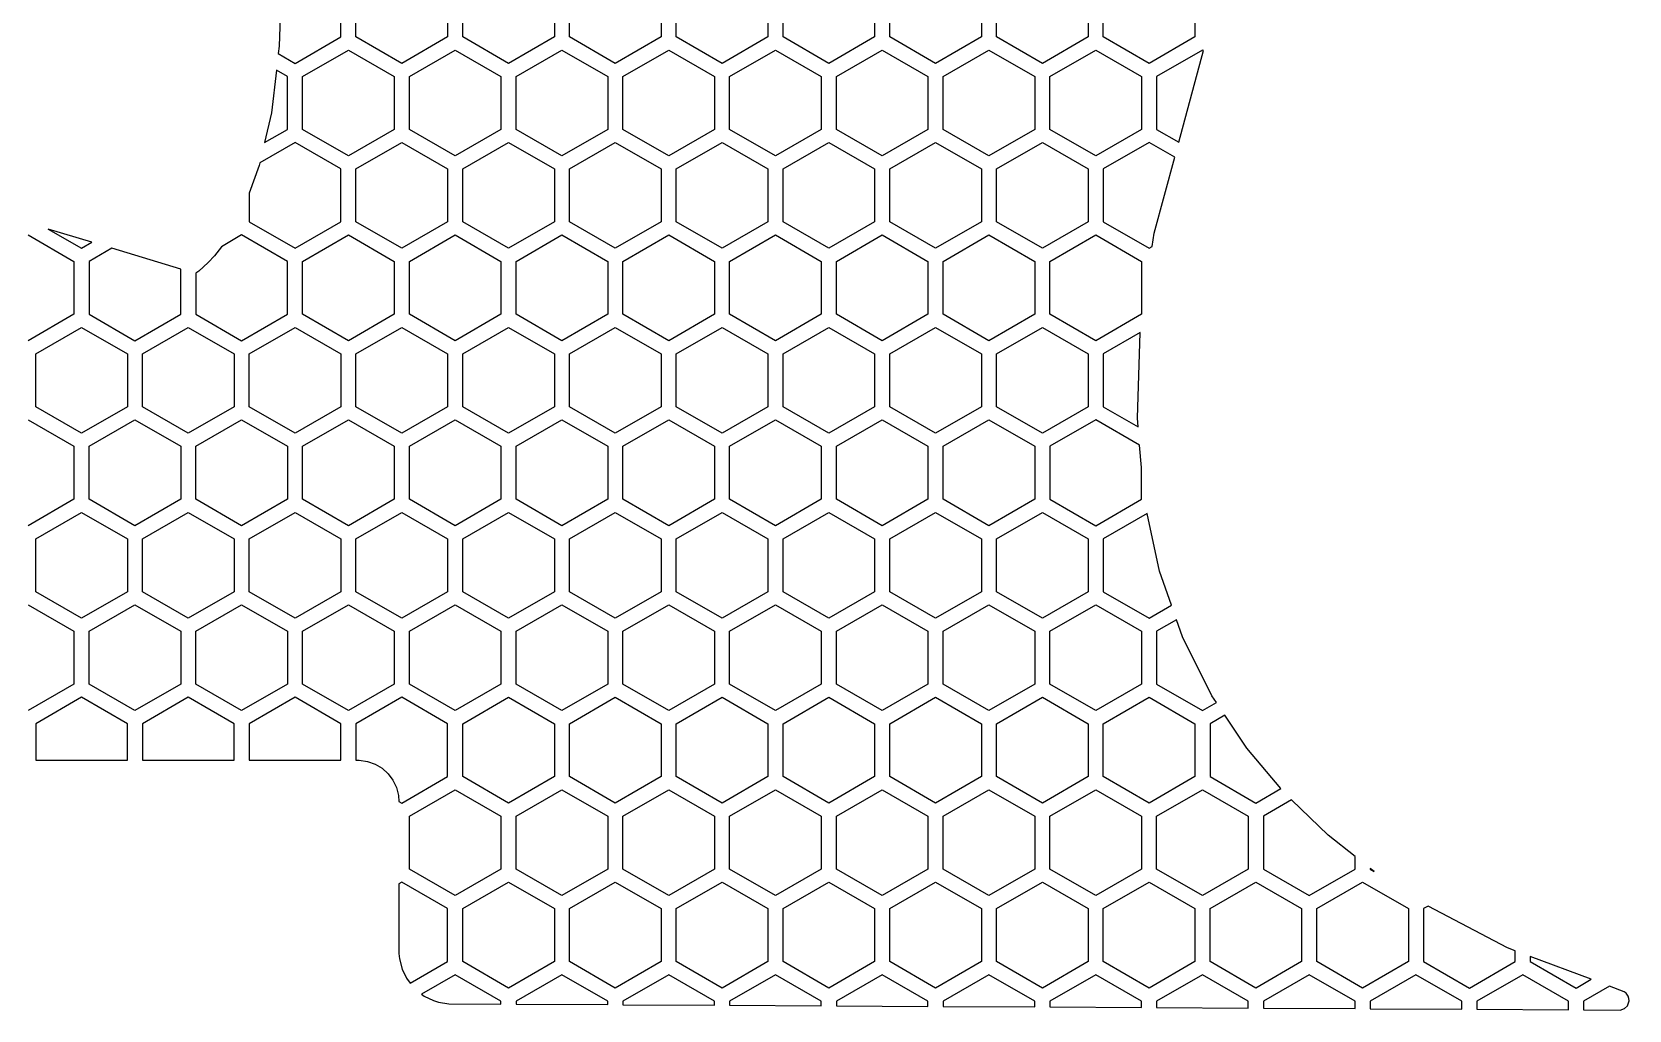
# Model space of a CAD drawing. Extents: x 7 to 193, y 72 to 166.
# Drawn here: x 130.9 to 183.7, y 71.8 to 104.2 of the extents above; entities that cross this region are included whole.
import ezdxf

# ---------------------------------------------------------------- set-up
doc = ezdxf.new("R2010")
doc.units = 0
doc.layers.get('0').update_dxf_attribs({"color": 5})

msp = doc.modelspace()

# ---------------------------------------------------------------- linework, layer by layer
for p, q in [((141.138, 104.03), (141.138, 105.78)), ((141.638, 104.03), (141.638, 105.78)), ((144.67, 105.78), (144.67, 104.03)), ((145.17, 104.03), (145.17, 105.78)), ((148.201, 105.78), (148.201, 104.03)), ((148.701, 104.03), (148.701, 105.78)), ((151.732, 105.78), (151.732, 104.03)), ((152.232, 104.03), (152.232, 105.78)), ((155.263, 105.78), (155.263, 104.03)), ((155.763, 104.03), (155.763, 105.78)), ((158.794, 105.78), (158.794, 104.03)), ((159.294, 104.03), (159.294, 105.78)), ((162.325, 105.78), (162.325, 104.03)), ((162.825, 104.03), (162.825, 105.78)), ((165.856, 105.78), (165.856, 104.03)), ((166.356, 104.03), (166.356, 105.78)), ((169.387, 105.78), (169.387, 104.03)), ((139.145, 105.009), (139.094, 103.723)), ((139.094, 103.723), (139.066, 103.477)), ((139.623, 103.155), (141.138, 104.03)), ((139.873, 102.722), (141.388, 103.597)), ((141.388, 103.597), (142.904, 102.722)), ((143.154, 103.155), (141.638, 104.03)), ((144.67, 104.03), (143.154, 103.155)), ((143.404, 102.722), (144.92, 103.597)), ((144.92, 103.597), (146.435, 102.722)), ((146.685, 103.155), (145.17, 104.03)), ((148.201, 104.03), (146.685, 103.155)), ((146.935, 102.722), (148.451, 103.597)), ((148.451, 103.597), (149.966, 102.722)), ((150.216, 103.155), (148.701, 104.03)), ((151.732, 104.03), (150.216, 103.155)), ((150.466, 102.722), (151.982, 103.597)), ((151.982, 103.597), (153.497, 102.722)), ((153.747, 103.155), (152.232, 104.03)), ((155.263, 104.03), (153.747, 103.155)), ((153.997, 102.722), (155.513, 103.597)), ((155.513, 103.597), (157.028, 102.722)), ((157.278, 103.155), (155.763, 104.03)), ((158.794, 104.03), (157.278, 103.155)), ((157.528, 102.722), (159.044, 103.597)), ((159.044, 103.597), (160.559, 102.722)), ((160.809, 103.155), (159.294, 104.03)), ((162.325, 104.03), (160.809, 103.155)), ((161.059, 102.722), (162.575, 103.597)), ((162.575, 103.597), (164.091, 102.722)), ((164.341, 103.155), (162.825, 104.03)), ((165.856, 104.03), (164.341, 103.155)), ((164.591, 102.722), (166.106, 103.597)), ((166.106, 103.597), (167.622, 102.722)), ((167.872, 103.155), (166.356, 104.03)), ((169.387, 104.03), (167.872, 103.155)), ((169.637, 103.597), (168.122, 102.722)), ((168.855, 100.549), (169.675, 103.576)), ((169.675, 103.576), (169.637, 103.597)), ((139.066, 103.477), (139.623, 103.155)), ((139.004, 102.935), (138.842, 101.522)), ((139.373, 102.722), (139.004, 102.935)), ((139.373, 100.972), (139.373, 102.722)), ((139.873, 100.972), (139.873, 102.722)), ((142.904, 102.722), (142.904, 100.972)), ((143.404, 100.972), (143.404, 102.722)), ((146.435, 102.722), (146.435, 100.972)), ((146.935, 100.972), (146.935, 102.722)), ((149.966, 102.722), (149.966, 100.972)), ((150.466, 100.972), (150.466, 102.722)), ((153.497, 102.722), (153.497, 100.972)), ((153.997, 100.972), (153.997, 102.722)), ((157.028, 102.722), (157.028, 100.972)), ((157.528, 100.972), (157.528, 102.722)), ((160.559, 102.722), (160.559, 100.972)), ((161.059, 100.972), (161.059, 102.722)), ((164.091, 102.722), (164.091, 100.972)), ((164.591, 100.972), (164.591, 102.722)), ((167.622, 102.722), (167.622, 100.972)), ((168.122, 102.722), (168.122, 100.972)), ((138.842, 101.522), (138.615, 100.535)), ((138.615, 100.535), (139.373, 100.972)), ((141.388, 100.097), (139.873, 100.972)), ((142.904, 100.972), (141.388, 100.097)), ((144.92, 100.097), (143.404, 100.972)), ((146.435, 100.972), (144.92, 100.097)), ((148.451, 100.097), (146.935, 100.972)), ((149.966, 100.972), (148.451, 100.097)), ((151.982, 100.097), (150.466, 100.972)), ((153.497, 100.972), (151.982, 100.097)), ((155.513, 100.097), (153.997, 100.972)), ((157.028, 100.972), (155.513, 100.097)), ((159.044, 100.097), (157.528, 100.972)), ((160.559, 100.972), (159.044, 100.097)), ((162.575, 100.097), (161.059, 100.972)), ((164.091, 100.972), (162.575, 100.097)), ((166.106, 100.097), (164.591, 100.972)), ((167.622, 100.972), (166.106, 100.097)), ((168.122, 100.972), (168.855, 100.549)), ((139.623, 100.539), (138.462, 99.869)), ((141.138, 99.664), (139.623, 100.539)), ((141.638, 99.664), (143.154, 100.539)), ((143.154, 100.539), (144.67, 99.664)), ((145.17, 99.664), (146.685, 100.539)), ((146.685, 100.539), (148.201, 99.664)), ((148.701, 99.664), (150.216, 100.539)), ((150.216, 100.539), (151.732, 99.664)), ((152.232, 99.664), (153.747, 100.539)), ((153.747, 100.539), (155.263, 99.664)), ((155.763, 99.664), (157.278, 100.539)), ((157.278, 100.539), (158.794, 99.664)), ((159.294, 99.664), (160.809, 100.539)), ((160.809, 100.539), (162.325, 99.664)), ((162.825, 99.664), (164.341, 100.539)), ((164.341, 100.539), (165.856, 99.664)), ((167.872, 100.539), (166.356, 99.664)), ((168.719, 100.05), (167.872, 100.539)), ((138.462, 99.869), (138.44, 99.775)), ((168.04, 97.541), (168.719, 100.05)), ((138.44, 99.775), (138.107, 98.863)), ((141.138, 97.914), (141.138, 99.664)), ((141.638, 97.914), (141.638, 99.664)), ((144.67, 99.664), (144.67, 97.914)), ((145.17, 97.914), (145.17, 99.664)), ((148.201, 99.664), (148.201, 97.914)), ((148.701, 97.914), (148.701, 99.664)), ((151.732, 99.664), (151.732, 97.914)), ((152.232, 97.914), (152.232, 99.664)), ((155.263, 99.664), (155.263, 97.914)), ((155.763, 97.914), (155.763, 99.664)), ((158.794, 99.664), (158.794, 97.914)), ((159.294, 97.914), (159.294, 99.664)), ((162.325, 99.664), (162.325, 97.914)), ((162.825, 97.914), (162.825, 99.664)), ((165.856, 99.664), (165.856, 97.914)), ((166.356, 99.664), (166.356, 97.914)), ((138.107, 98.863), (138.107, 97.914)), ((138.107, 97.914), (139.623, 97.039)), ((139.623, 97.039), (141.138, 97.914)), ((143.154, 97.039), (141.638, 97.914)), ((144.67, 97.914), (143.154, 97.039)), ((146.685, 97.039), (145.17, 97.914)), ((148.201, 97.914), (146.685, 97.039)), ((150.216, 97.039), (148.701, 97.914)), ((151.732, 97.914), (150.216, 97.039)), ((153.747, 97.039), (152.232, 97.914)), ((155.263, 97.914), (153.747, 97.039)), ((157.278, 97.039), (155.763, 97.914)), ((158.794, 97.914), (157.278, 97.039)), ((160.809, 97.039), (159.294, 97.914)), ((162.325, 97.914), (160.809, 97.039)), ((164.341, 97.039), (162.825, 97.914)), ((165.856, 97.914), (164.341, 97.039)), ((166.356, 97.914), (167.872, 97.039)), ((130.795, 97.481), (132.311, 96.606)), ((131.46, 97.675), (132.561, 97.039)), ((132.905, 97.238), (131.46, 97.675)), ((132.561, 97.039), (132.905, 97.238)), ((137.857, 97.481), (137.189, 97.09)), ((139.373, 96.606), (137.857, 97.481)), ((139.873, 96.606), (141.388, 97.481)), ((141.388, 97.481), (142.904, 96.606)), ((143.404, 96.606), (144.92, 97.481)), ((144.92, 97.481), (146.435, 96.606)), ((146.935, 96.606), (148.451, 97.481)), ((148.451, 97.481), (149.966, 96.606)), ((150.466, 96.606), (151.982, 97.481)), ((151.982, 97.481), (153.497, 96.606)), ((153.997, 96.606), (155.513, 97.481)), ((155.513, 97.481), (157.028, 96.606)), ((157.528, 96.606), (159.044, 97.481)), ((159.044, 97.481), (160.559, 96.606)), ((161.059, 96.606), (162.575, 97.481)), ((162.575, 97.481), (164.091, 96.606)), ((164.591, 96.606), (166.106, 97.481)), ((166.106, 97.481), (167.622, 96.606)), ((167.976, 97.1), (168.04, 97.541)), ((133.561, 97.04), (132.811, 96.606)), ((135.842, 96.35), (133.561, 97.04)), ((136.959, 96.795), (136.753, 96.566)), ((137.189, 97.09), (136.959, 96.795)), ((167.872, 97.039), (167.976, 97.1)), ((132.311, 96.606), (132.311, 94.856)), ((132.811, 96.606), (132.811, 94.856)), ((135.842, 94.856), (135.842, 96.35)), ((136.445, 96.286), (136.342, 96.212)), ((136.342, 96.212), (136.342, 94.856)), ((136.753, 96.566), (136.445, 96.286)), ((139.373, 94.856), (139.373, 96.606)), ((139.873, 94.856), (139.873, 96.606)), ((142.904, 96.606), (142.904, 94.856)), ((143.404, 94.856), (143.404, 96.606)), ((146.435, 96.606), (146.435, 94.856)), ((146.935, 94.856), (146.935, 96.606)), ((149.966, 96.606), (149.966, 94.856)), ((150.466, 94.856), (150.466, 96.606)), ((153.497, 96.606), (153.497, 94.856)), ((153.997, 94.856), (153.997, 96.606)), ((157.028, 96.606), (157.028, 94.856)), ((157.528, 94.856), (157.528, 96.606)), ((160.559, 96.606), (160.559, 94.856)), ((161.059, 94.856), (161.059, 96.606)), ((164.091, 96.606), (164.091, 94.856)), ((164.591, 94.856), (164.591, 96.606)), ((167.622, 96.606), (167.622, 94.856)), ((132.311, 94.856), (130.795, 93.981)), ((132.811, 94.856), (134.326, 93.981)), ((134.326, 93.981), (135.842, 94.856)), ((136.342, 94.856), (137.857, 93.981)), ((137.857, 93.981), (139.373, 94.856)), ((141.388, 93.981), (139.873, 94.856)), ((142.904, 94.856), (141.388, 93.981)), ((144.92, 93.981), (143.404, 94.856)), ((146.435, 94.856), (144.92, 93.981)), ((148.451, 93.981), (146.935, 94.856)), ((149.966, 94.856), (148.451, 93.981)), ((151.982, 93.981), (150.466, 94.856)), ((153.497, 94.856), (151.982, 93.981)), ((155.513, 93.981), (153.997, 94.856)), ((157.028, 94.856), (155.513, 93.981)), ((159.044, 93.981), (157.528, 94.856)), ((160.559, 94.856), (159.044, 93.981)), ((162.575, 93.981), (161.059, 94.856)), ((164.091, 94.856), (162.575, 93.981)), ((166.106, 93.981), (164.591, 94.856)), ((167.622, 94.856), (166.106, 93.981)), ((131.045, 93.548), (132.561, 94.423)), ((132.561, 94.423), (134.076, 93.548)), ((134.576, 93.548), (136.092, 94.423)), ((136.092, 94.423), (137.607, 93.548)), ((138.107, 93.548), (139.623, 94.423)), ((139.623, 94.423), (141.138, 93.548)), ((141.638, 93.548), (143.154, 94.423)), ((143.154, 94.423), (144.67, 93.548)), ((145.17, 93.548), (146.685, 94.423)), ((146.685, 94.423), (148.201, 93.548)), ((148.701, 93.548), (150.216, 94.423)), ((150.216, 94.423), (151.732, 93.548)), ((152.232, 93.548), (153.747, 94.423)), ((153.747, 94.423), (155.263, 93.548)), ((155.763, 93.548), (157.278, 94.423)), ((157.278, 94.423), (158.794, 93.548)), ((159.294, 93.548), (160.809, 94.423)), ((160.809, 94.423), (162.325, 93.548)), ((162.825, 93.548), (164.341, 94.423)), ((164.341, 94.423), (165.856, 93.548)), ((167.58, 94.255), (166.356, 93.548)), ((167.484, 91.425), (167.58, 94.255)), ((131.045, 91.798), (131.045, 93.548)), ((134.076, 93.548), (134.076, 91.798)), ((134.576, 91.798), (134.576, 93.548)), ((137.607, 93.548), (137.607, 91.798)), ((138.107, 91.798), (138.107, 93.548)), ((141.138, 93.548), (141.138, 91.798)), ((141.638, 91.798), (141.638, 93.548)), ((144.67, 93.548), (144.67, 91.798)), ((145.17, 91.798), (145.17, 93.548)), ((148.201, 93.548), (148.201, 91.798)), ((148.701, 91.798), (148.701, 93.548)), ((151.732, 93.548), (151.732, 91.798)), ((152.232, 91.798), (152.232, 93.548)), ((155.263, 93.548), (155.263, 91.798)), ((155.763, 91.798), (155.763, 93.548)), ((158.794, 93.548), (158.794, 91.798)), ((159.294, 91.798), (159.294, 93.548)), ((162.325, 93.548), (162.325, 91.798)), ((162.825, 91.798), (162.825, 93.548)), ((165.856, 93.548), (165.856, 91.798)), ((166.356, 93.548), (166.356, 91.798)), ((132.561, 90.923), (131.045, 91.798)), ((134.076, 91.798), (132.561, 90.923)), ((136.092, 90.923), (134.576, 91.798)), ((137.607, 91.798), (136.092, 90.923)), ((139.623, 90.923), (138.107, 91.798)), ((141.138, 91.798), (139.623, 90.923)), ((143.154, 90.923), (141.638, 91.798)), ((144.67, 91.798), (143.154, 90.923)), ((146.685, 90.923), (145.17, 91.798)), ((148.201, 91.798), (146.685, 90.923)), ((150.216, 90.923), (148.701, 91.798)), ((151.732, 91.798), (150.216, 90.923)), ((153.747, 90.923), (152.232, 91.798)), ((155.263, 91.798), (153.747, 90.923)), ((157.278, 90.923), (155.763, 91.798)), ((158.794, 91.798), (157.278, 90.923)), ((160.809, 90.923), (159.294, 91.798)), ((162.325, 91.798), (160.809, 90.923)), ((164.341, 90.923), (162.825, 91.798)), ((165.856, 91.798), (164.341, 90.923)), ((166.356, 91.798), (167.509, 91.133)), ((167.509, 91.133), (167.484, 91.425)), ((130.795, 91.365), (132.311, 90.49)), ((132.811, 90.49), (134.326, 91.365)), ((134.326, 91.365), (135.842, 90.49)), ((136.342, 90.49), (137.857, 91.365)), ((137.857, 91.365), (139.373, 90.49)), ((139.873, 90.49), (141.388, 91.365)), ((141.388, 91.365), (142.904, 90.49)), ((143.404, 90.49), (144.92, 91.365)), ((144.92, 91.365), (146.435, 90.49)), ((146.935, 90.49), (148.451, 91.365)), ((148.451, 91.365), (149.966, 90.49)), ((150.466, 90.49), (151.982, 91.365)), ((151.982, 91.365), (153.497, 90.49)), ((153.997, 90.49), (155.513, 91.365)), ((155.513, 91.365), (157.028, 90.49)), ((157.528, 90.49), (159.044, 91.365)), ((159.044, 91.365), (160.559, 90.49)), ((161.059, 90.49), (162.575, 91.365)), ((162.575, 91.365), (164.091, 90.49)), ((166.106, 91.365), (164.591, 90.49)), ((167.56, 90.526), (166.106, 91.365)), ((132.311, 90.49), (132.311, 88.74)), ((132.811, 88.74), (132.811, 90.49)), ((135.842, 90.49), (135.842, 88.74)), ((136.342, 88.74), (136.342, 90.49)), ((139.373, 90.49), (139.373, 88.74)), ((139.873, 88.74), (139.873, 90.49)), ((142.904, 90.49), (142.904, 88.74)), ((143.404, 88.74), (143.404, 90.49)), ((146.435, 90.49), (146.435, 88.74)), ((146.935, 88.74), (146.935, 90.49)), ((149.966, 90.49), (149.966, 88.74)), ((150.466, 88.74), (150.466, 90.49)), ((153.497, 90.49), (153.497, 88.74)), ((153.997, 88.74), (153.997, 90.49)), ((157.028, 90.49), (157.028, 88.74)), ((157.528, 88.74), (157.528, 90.49)), ((160.559, 90.49), (160.559, 88.74)), ((161.059, 88.74), (161.059, 90.49)), ((164.091, 90.49), (164.091, 88.74)), ((164.591, 90.49), (164.591, 88.74)), ((167.622, 89.792), (167.56, 90.526)), ((167.622, 88.74), (167.622, 89.792)), ((132.311, 88.74), (130.795, 87.865)), ((131.045, 87.432), (132.561, 88.307)), ((132.561, 88.307), (134.076, 87.432)), ((134.326, 87.865), (132.811, 88.74)), ((135.842, 88.74), (134.326, 87.865)), ((134.576, 87.432), (136.092, 88.307)), ((136.092, 88.307), (137.607, 87.432)), ((137.857, 87.865), (136.342, 88.74)), ((139.373, 88.74), (137.857, 87.865)), ((138.107, 87.432), (139.623, 88.307)), ((139.623, 88.307), (141.138, 87.432)), ((141.388, 87.865), (139.873, 88.74)), ((142.904, 88.74), (141.388, 87.865)), ((141.638, 87.432), (143.154, 88.307)), ((143.154, 88.307), (144.67, 87.432)), ((144.92, 87.865), (143.404, 88.74)), ((146.435, 88.74), (144.92, 87.865)), ((145.17, 87.432), (146.685, 88.307)), ((146.685, 88.307), (148.201, 87.432)), ((148.451, 87.865), (146.935, 88.74)), ((149.966, 88.74), (148.451, 87.865)), ((148.701, 87.432), (150.216, 88.307)), ((150.216, 88.307), (151.732, 87.432)), ((151.982, 87.865), (150.466, 88.74)), ((153.497, 88.74), (151.982, 87.865)), ((152.232, 87.432), (153.747, 88.307)), ((153.747, 88.307), (155.263, 87.432)), ((155.513, 87.865), (153.997, 88.74)), ((157.028, 88.74), (155.513, 87.865)), ((155.763, 87.432), (157.278, 88.307)), ((157.278, 88.307), (158.794, 87.432)), ((159.044, 87.865), (157.528, 88.74)), ((160.559, 88.74), (159.044, 87.865)), ((159.294, 87.432), (160.809, 88.307)), ((160.809, 88.307), (162.325, 87.432)), ((162.575, 87.865), (161.059, 88.74)), ((164.091, 88.74), (162.575, 87.865)), ((162.825, 87.432), (164.341, 88.307)), ((164.341, 88.307), (165.856, 87.432)), ((164.591, 88.74), (166.106, 87.865)), ((166.106, 87.865), (167.622, 88.74)), ((167.812, 88.273), (166.356, 87.432)), ((168.217, 86.358), (167.812, 88.273)), ((131.045, 85.682), (131.045, 87.432)), ((134.076, 87.432), (134.076, 85.682)), ((134.576, 85.682), (134.576, 87.432)), ((137.607, 87.432), (137.607, 85.682)), ((138.107, 85.682), (138.107, 87.432)), ((141.138, 87.432), (141.138, 85.682)), ((141.638, 85.682), (141.638, 87.432)), ((144.67, 87.432), (144.67, 85.682)), ((145.17, 85.682), (145.17, 87.432)), ((148.201, 87.432), (148.201, 85.682)), ((148.701, 85.682), (148.701, 87.432)), ((151.732, 87.432), (151.732, 85.682)), ((152.232, 85.682), (152.232, 87.432)), ((155.263, 87.432), (155.263, 85.682)), ((155.763, 85.682), (155.763, 87.432)), ((158.794, 87.432), (158.794, 85.682)), ((159.294, 85.682), (159.294, 87.432)), ((162.325, 87.432), (162.325, 85.682)), ((162.825, 85.682), (162.825, 87.432)), ((165.856, 87.432), (165.856, 85.682)), ((166.356, 87.432), (166.356, 85.682)), ((168.611, 85.234), (168.217, 86.358)), ((132.561, 84.807), (131.045, 85.682)), ((134.076, 85.682), (132.561, 84.807)), ((136.092, 84.807), (134.576, 85.682)), ((137.607, 85.682), (136.092, 84.807)), ((139.623, 84.807), (138.107, 85.682)), ((141.138, 85.682), (139.623, 84.807)), ((143.154, 84.807), (141.638, 85.682)), ((144.67, 85.682), (143.154, 84.807)), ((146.685, 84.807), (145.17, 85.682)), ((148.201, 85.682), (146.685, 84.807)), ((150.216, 84.807), (148.701, 85.682)), ((151.732, 85.682), (150.216, 84.807)), ((153.747, 84.807), (152.232, 85.682)), ((155.263, 85.682), (153.747, 84.807)), ((157.278, 84.807), (155.763, 85.682)), ((158.794, 85.682), (157.278, 84.807)), ((160.809, 84.807), (159.294, 85.682)), ((162.325, 85.682), (160.809, 84.807)), ((164.341, 84.807), (162.825, 85.682)), ((165.856, 85.682), (164.341, 84.807)), ((166.356, 85.682), (167.872, 84.807)), ((130.795, 85.249), (132.311, 84.374)), ((132.811, 84.374), (134.326, 85.249)), ((134.326, 85.249), (135.842, 84.374)), ((136.342, 84.374), (137.857, 85.249)), ((137.857, 85.249), (139.373, 84.374)), ((139.873, 84.374), (141.388, 85.249)), ((141.388, 85.249), (142.904, 84.374)), ((143.404, 84.374), (144.92, 85.249)), ((144.92, 85.249), (146.435, 84.374)), ((146.935, 84.374), (148.451, 85.249)), ((148.451, 85.249), (149.966, 84.374)), ((150.466, 84.374), (151.982, 85.249)), ((151.982, 85.249), (153.497, 84.374)), ((153.997, 84.374), (155.513, 85.249)), ((155.513, 85.249), (157.028, 84.374)), ((157.528, 84.374), (159.044, 85.249)), ((159.044, 85.249), (160.559, 84.374)), ((161.059, 84.374), (162.575, 85.249)), ((162.575, 85.249), (164.091, 84.374)), ((164.591, 84.374), (166.106, 85.249)), ((166.106, 85.249), (167.622, 84.374)), ((167.872, 84.807), (168.611, 85.234)), ((168.779, 84.754), (168.122, 84.374)), ((168.977, 84.188), (168.779, 84.754)), ((132.311, 84.374), (132.311, 82.624)), ((132.811, 82.624), (132.811, 84.374)), ((135.842, 84.374), (135.842, 82.624)), ((136.342, 82.624), (136.342, 84.374)), ((139.373, 84.374), (139.373, 82.624)), ((139.873, 82.624), (139.873, 84.374)), ((142.904, 84.374), (142.904, 82.624)), ((143.404, 82.624), (143.404, 84.374)), ((146.435, 84.374), (146.435, 82.624)), ((146.935, 82.624), (146.935, 84.374)), ((149.966, 84.374), (149.966, 82.624)), ((150.466, 82.624), (150.466, 84.374)), ((153.497, 84.374), (153.497, 82.624)), ((153.997, 82.624), (153.997, 84.374)), ((157.028, 84.374), (157.028, 82.624)), ((157.528, 82.624), (157.528, 84.374)), ((160.559, 84.374), (160.559, 82.624)), ((161.059, 82.624), (161.059, 84.374)), ((164.091, 84.374), (164.091, 82.624)), ((164.591, 82.624), (164.591, 84.374)), ((167.622, 84.374), (167.622, 82.624)), ((168.122, 84.374), (168.122, 82.624)), ((169.95, 82.242), (168.977, 84.188)), ((132.311, 82.624), (130.795, 81.749)), ((134.326, 81.749), (132.811, 82.624)), ((135.842, 82.624), (134.326, 81.749)), ((137.857, 81.749), (136.342, 82.624)), ((139.373, 82.624), (137.857, 81.749)), ((141.388, 81.749), (139.873, 82.624)), ((142.904, 82.624), (141.388, 81.749)), ((144.92, 81.749), (143.404, 82.624)), ((146.435, 82.624), (144.92, 81.749)), ((148.451, 81.749), (146.935, 82.624)), ((149.966, 82.624), (148.451, 81.749)), ((151.982, 81.749), (150.466, 82.624)), ((153.497, 82.624), (151.982, 81.749)), ((155.513, 81.749), (153.997, 82.624)), ((157.028, 82.624), (155.513, 81.749)), ((159.044, 81.749), (157.528, 82.624)), ((160.559, 82.624), (159.044, 81.749)), ((162.575, 81.749), (161.059, 82.624)), ((164.091, 82.624), (162.575, 81.749)), ((166.106, 81.749), (164.591, 82.624)), ((167.622, 82.624), (166.106, 81.749)), ((168.122, 82.624), (169.637, 81.749)), ((132.561, 82.191), (131.045, 81.316)), ((134.076, 81.316), (132.561, 82.191)), ((136.092, 82.191), (134.576, 81.316)), ((137.607, 81.316), (136.092, 82.191)), ((139.623, 82.191), (138.107, 81.316)), ((141.138, 81.316), (139.623, 82.191)), ((143.154, 82.191), (141.638, 81.316)), ((144.67, 81.316), (143.154, 82.191)), ((145.17, 81.316), (146.685, 82.191)), ((146.685, 82.191), (148.201, 81.316)), ((148.701, 81.316), (150.216, 82.191)), ((150.216, 82.191), (151.732, 81.316)), ((152.232, 81.316), (153.747, 82.191)), ((153.747, 82.191), (155.263, 81.316)), ((155.763, 81.316), (157.278, 82.191)), ((157.278, 82.191), (158.794, 81.316)), ((159.294, 81.316), (160.809, 82.191)), ((160.809, 82.191), (162.325, 81.316)), ((162.825, 81.316), (164.341, 82.191)), ((164.341, 82.191), (165.856, 81.316)), ((166.356, 81.316), (167.872, 82.191)), ((167.872, 82.191), (169.387, 81.316)), ((169.637, 81.749), (170.1, 82.017)), ((170.1, 82.017), (169.95, 82.242)), ((170.377, 81.599), (169.887, 81.316)), ((171.102, 80.509), (170.377, 81.599)), ((131.045, 81.316), (131.045, 80.114)), ((134.076, 80.114), (134.076, 81.316)), ((134.576, 81.316), (134.576, 80.114)), ((137.607, 80.114), (137.607, 81.316)), ((138.107, 81.316), (138.107, 80.114)), ((141.138, 80.114), (141.138, 81.316)), ((141.638, 81.316), (141.638, 80.114)), ((144.67, 79.566), (144.67, 81.316)), ((145.17, 79.566), (145.17, 81.316)), ((148.201, 81.316), (148.201, 79.566)), ((148.701, 79.566), (148.701, 81.316)), ((151.732, 81.316), (151.732, 79.566)), ((152.232, 79.566), (152.232, 81.316)), ((155.263, 81.316), (155.263, 79.566)), ((155.763, 79.566), (155.763, 81.316)), ((158.794, 81.316), (158.794, 79.566)), ((159.294, 79.566), (159.294, 81.316)), ((162.325, 81.316), (162.325, 79.566)), ((162.825, 79.566), (162.825, 81.316)), ((165.856, 81.316), (165.856, 79.566)), ((166.356, 79.566), (166.356, 81.316)), ((169.387, 81.316), (169.387, 79.566)), ((169.887, 81.316), (169.887, 79.566)), ((172.232, 79.17), (171.102, 80.509)), ((131.045, 80.114), (134.076, 80.114)), ((134.576, 80.114), (137.607, 80.114)), ((138.107, 80.114), (141.138, 80.114)), ((141.638, 80.114), (141.747, 80.114)), ((141.747, 80.114), (142.021, 80.072)), ((142.021, 80.072), (142.275, 79.979)), ((142.275, 79.979), (142.503, 79.841)), ((142.503, 79.841), (142.699, 79.663)), ((142.699, 79.663), (142.858, 79.45)), ((142.858, 79.45), (142.974, 79.209)), ((143.154, 78.691), (144.67, 79.566)), ((146.685, 78.691), (145.17, 79.566)), ((148.201, 79.566), (146.685, 78.691)), ((150.216, 78.691), (148.701, 79.566)), ((151.732, 79.566), (150.216, 78.691)), ((153.747, 78.691), (152.232, 79.566)), ((155.263, 79.566), (153.747, 78.691)), ((157.278, 78.691), (155.763, 79.566)), ((158.794, 79.566), (157.278, 78.691)), ((160.809, 78.691), (159.294, 79.566)), ((162.325, 79.566), (160.809, 78.691)), ((164.341, 78.691), (162.825, 79.566)), ((165.856, 79.566), (164.341, 78.691)), ((167.872, 78.691), (166.356, 79.566)), ((169.387, 79.566), (167.872, 78.691)), ((169.887, 79.566), (171.403, 78.691)), ((142.974, 79.209), (143.042, 78.944)), ((143.042, 78.944), (143.056, 78.748)), ((143.056, 78.748), (143.154, 78.691)), ((143.404, 78.258), (144.92, 79.133)), ((144.92, 79.133), (146.435, 78.258)), ((146.935, 78.258), (148.451, 79.133)), ((148.451, 79.133), (149.966, 78.258)), ((150.466, 78.258), (151.982, 79.133)), ((151.982, 79.133), (153.497, 78.258)), ((153.997, 78.258), (155.513, 79.133)), ((155.513, 79.133), (157.028, 78.258)), ((157.528, 78.258), (159.044, 79.133)), ((159.044, 79.133), (160.559, 78.258)), ((161.059, 78.258), (162.575, 79.133)), ((162.575, 79.133), (164.091, 78.258)), ((164.591, 78.258), (166.106, 79.133)), ((166.106, 79.133), (167.622, 78.258)), ((168.122, 78.258), (169.637, 79.133)), ((169.637, 79.133), (171.153, 78.258)), ((171.403, 78.691), (172.232, 79.17)), ((172.584, 78.796), (171.653, 78.258)), ((173.794, 77.635), (172.584, 78.796)), ((143.404, 76.508), (143.404, 78.258)), ((146.435, 78.258), (146.435, 76.508)), ((146.935, 76.508), (146.935, 78.258)), ((149.966, 78.258), (149.966, 76.508)), ((150.466, 76.508), (150.466, 78.258)), ((153.497, 78.258), (153.497, 76.508)), ((153.997, 76.508), (153.997, 78.258)), ((157.028, 78.258), (157.028, 76.508)), ((157.528, 76.508), (157.528, 78.258)), ((160.559, 78.258), (160.559, 76.508)), ((161.059, 76.508), (161.059, 78.258)), ((164.091, 78.258), (164.091, 76.508)), ((164.591, 76.508), (164.591, 78.258)), ((167.622, 78.258), (167.622, 76.508)), ((168.122, 76.508), (168.122, 78.258)), ((171.153, 78.258), (171.153, 76.508)), ((171.653, 78.258), (171.653, 76.508)), ((174.684, 76.928), (173.794, 77.635)), ((174.684, 76.508), (174.684, 76.928)), ((143.154, 76.075), (143.058, 76.02)), ((144.67, 75.2), (143.154, 76.075)), ((144.92, 75.633), (143.404, 76.508)), ((146.435, 76.508), (144.92, 75.633)), ((145.17, 75.2), (146.685, 76.075)), ((146.685, 76.075), (148.201, 75.2)), ((148.451, 75.633), (146.935, 76.508)), ((149.966, 76.508), (148.451, 75.633)), ((148.701, 75.2), (150.216, 76.075)), ((150.216, 76.075), (151.732, 75.2)), ((151.982, 75.633), (150.466, 76.508)), ((153.497, 76.508), (151.982, 75.633)), ((152.232, 75.2), (153.747, 76.075)), ((153.747, 76.075), (155.263, 75.2)), ((155.513, 75.633), (153.997, 76.508)), ((157.028, 76.508), (155.513, 75.633)), ((155.763, 75.2), (157.278, 76.075)), ((157.278, 76.075), (158.794, 75.2)), ((159.044, 75.633), (157.528, 76.508)), ((160.559, 76.508), (159.044, 75.633)), ((159.294, 75.2), (160.809, 76.075)), ((160.809, 76.075), (162.325, 75.2)), ((162.575, 75.633), (161.059, 76.508)), ((164.091, 76.508), (162.575, 75.633)), ((162.825, 75.2), (164.341, 76.075)), ((164.341, 76.075), (165.856, 75.2)), ((166.106, 75.633), (164.591, 76.508)), ((167.622, 76.508), (166.106, 75.633)), ((166.356, 75.2), (167.872, 76.075)), ((167.872, 76.075), (169.387, 75.2)), ((169.637, 75.633), (168.122, 76.508)), ((171.153, 76.508), (169.637, 75.633)), ((169.887, 75.2), (171.403, 76.075)), ((171.403, 76.075), (172.918, 75.2)), ((171.653, 76.508), (173.168, 75.633)), ((173.168, 75.633), (174.684, 76.508)), ((173.418, 75.2), (174.934, 76.075)), ((174.934, 76.075), (176.449, 75.2)), ((175.318, 76.431), (175.184, 76.53)), ((175.184, 76.53), (175.184, 76.508)), ((175.184, 76.508), (175.318, 76.431)), ((143.058, 76.02), (143.06, 73.714)), ((144.67, 73.45), (144.67, 75.2)), ((145.17, 73.45), (145.17, 75.2)), ((148.201, 75.2), (148.201, 73.45)), ((148.701, 73.45), (148.701, 75.2)), ((151.732, 75.2), (151.732, 73.45)), ((152.232, 73.45), (152.232, 75.2)), ((155.263, 75.2), (155.263, 73.45)), ((155.763, 73.45), (155.763, 75.2)), ((158.794, 75.2), (158.794, 73.45)), ((159.294, 73.45), (159.294, 75.2)), ((162.325, 75.2), (162.325, 73.45)), ((162.825, 73.45), (162.825, 75.2)), ((165.856, 75.2), (165.856, 73.45)), ((166.356, 73.45), (166.356, 75.2)), ((169.387, 75.2), (169.387, 73.45)), ((169.887, 73.45), (169.887, 75.2)), ((172.918, 75.2), (172.918, 73.45)), ((173.418, 73.45), (173.418, 75.2)), ((176.449, 75.2), (176.449, 73.45)), ((177.101, 75.288), (176.949, 75.2)), ((176.949, 75.2), (176.949, 73.45)), ((179.727, 73.901), (177.101, 75.288)), ((143.06, 73.714), (143.078, 73.538)), ((143.078, 73.538), (143.164, 73.203)), ((143.426, 72.732), (144.67, 73.45)), ((146.685, 72.575), (145.17, 73.45)), ((148.201, 73.45), (146.685, 72.575)), ((150.216, 72.575), (148.701, 73.45)), ((151.732, 73.45), (150.216, 72.575)), ((153.747, 72.575), (152.232, 73.45)), ((155.263, 73.45), (153.747, 72.575)), ((157.278, 72.575), (155.763, 73.45)), ((158.794, 73.45), (157.278, 72.575)), ((160.809, 72.575), (159.294, 73.45)), ((162.325, 73.45), (160.809, 72.575)), ((164.341, 72.575), (162.825, 73.45)), ((165.856, 73.45), (164.341, 72.575)), ((167.872, 72.575), (166.356, 73.45)), ((169.387, 73.45), (167.872, 72.575)), ((171.403, 72.575), (169.887, 73.45)), ((172.918, 73.45), (171.403, 72.575)), ((174.934, 72.575), (173.418, 73.45)), ((176.449, 73.45), (174.934, 72.575)), ((176.949, 73.45), (178.465, 72.575)), ((178.465, 72.575), (179.98, 73.45)), ((179.98, 73.806), (179.727, 73.901)), ((179.98, 73.45), (179.98, 73.806)), ((180.48, 73.619), (180.48, 73.45)), ((182.495, 72.864), (180.48, 73.619)), ((180.48, 73.45), (181.996, 72.575)), ((143.164, 73.203), (143.31, 72.898)), ((144.92, 73.017), (143.803, 72.372)), ((146.435, 72.142), (144.92, 73.017)), ((148.451, 73.017), (146.935, 72.142)), ((149.966, 72.142), (148.451, 73.017)), ((151.982, 73.017), (150.466, 72.142)), ((153.497, 72.142), (151.982, 73.017)), ((155.513, 73.017), (153.997, 72.142)), ((157.028, 72.142), (155.513, 73.017)), ((159.044, 73.017), (157.528, 72.142)), ((160.559, 72.142), (159.044, 73.017)), ((162.575, 73.017), (161.059, 72.142)), ((164.091, 72.142), (162.575, 73.017)), ((166.106, 73.017), (164.591, 72.142)), ((167.622, 72.142), (166.106, 73.017)), ((169.637, 73.017), (168.122, 72.142)), ((171.153, 72.142), (169.637, 73.017)), ((173.168, 73.017), (171.653, 72.142)), ((174.684, 72.142), (173.168, 73.017)), ((176.699, 73.017), (175.184, 72.142)), ((178.215, 72.142), (176.699, 73.017)), ((180.23, 73.017), (178.715, 72.142)), ((181.746, 72.142), (180.23, 73.017)), ((143.31, 72.898), (143.426, 72.732)), ((181.996, 72.575), (182.495, 72.864)), ((183.102, 72.636), (182.246, 72.142)), ((183.583, 72.453), (183.102, 72.636)), ((183.657, 72.4), (183.583, 72.453)), ((183.721, 72.308), (183.657, 72.4)), ((143.803, 72.372), (143.897, 72.308)), ((143.897, 72.308), (144.201, 72.16)), ((144.201, 72.16), (144.365, 72.109)), ((144.365, 72.109), (144.711, 72.054)), ((144.711, 72.054), (146.435, 72.045)), ((146.435, 72.045), (146.435, 72.142)), ((146.935, 72.142), (146.935, 72.042)), ((146.935, 72.042), (149.966, 72.026)), ((149.966, 72.026), (149.966, 72.142)), ((150.466, 72.142), (150.466, 72.023)), ((150.466, 72.023), (153.497, 72.007)), ((153.497, 72.007), (153.497, 72.142)), ((153.997, 72.142), (153.997, 72.004)), ((153.997, 72.004), (157.028, 71.988)), ((157.028, 71.988), (157.028, 72.142)), ((157.528, 72.142), (157.528, 71.986)), ((157.528, 71.986), (160.559, 71.969)), ((160.559, 71.969), (160.559, 72.142)), ((161.059, 72.142), (161.059, 71.967)), ((161.059, 71.967), (164.091, 71.95)), ((164.091, 71.95), (164.091, 72.142)), ((164.591, 72.142), (164.591, 71.948)), ((164.591, 71.948), (167.622, 71.932)), ((167.622, 71.932), (167.622, 72.142)), ((168.122, 72.142), (168.122, 71.929)), ((168.122, 71.929), (171.153, 71.913)), ((171.153, 71.913), (171.153, 72.142)), ((171.653, 72.142), (171.653, 71.91)), ((171.653, 71.91), (174.684, 71.894)), ((174.684, 71.894), (174.684, 72.142)), ((175.184, 72.142), (175.184, 71.891)), ((175.184, 71.891), (178.215, 71.875)), ((178.215, 71.875), (178.215, 72.142)), ((178.715, 72.142), (178.715, 71.872)), ((178.715, 71.872), (181.746, 71.856)), ((181.746, 71.856), (181.746, 72.142)), ((182.246, 72.142), (182.246, 71.853)), ((182.246, 71.853), (183.457, 71.847)), ((183.457, 71.847), (183.601, 71.894)), ((183.601, 71.894), (183.698, 71.992)), ((183.698, 71.992), (183.748, 72.147)), ((183.745, 72.229), (183.721, 72.308)), ((183.748, 72.147), (183.745, 72.229))]:
    msp.add_line(p, q)

doc.saveas('drawing.dxf')
